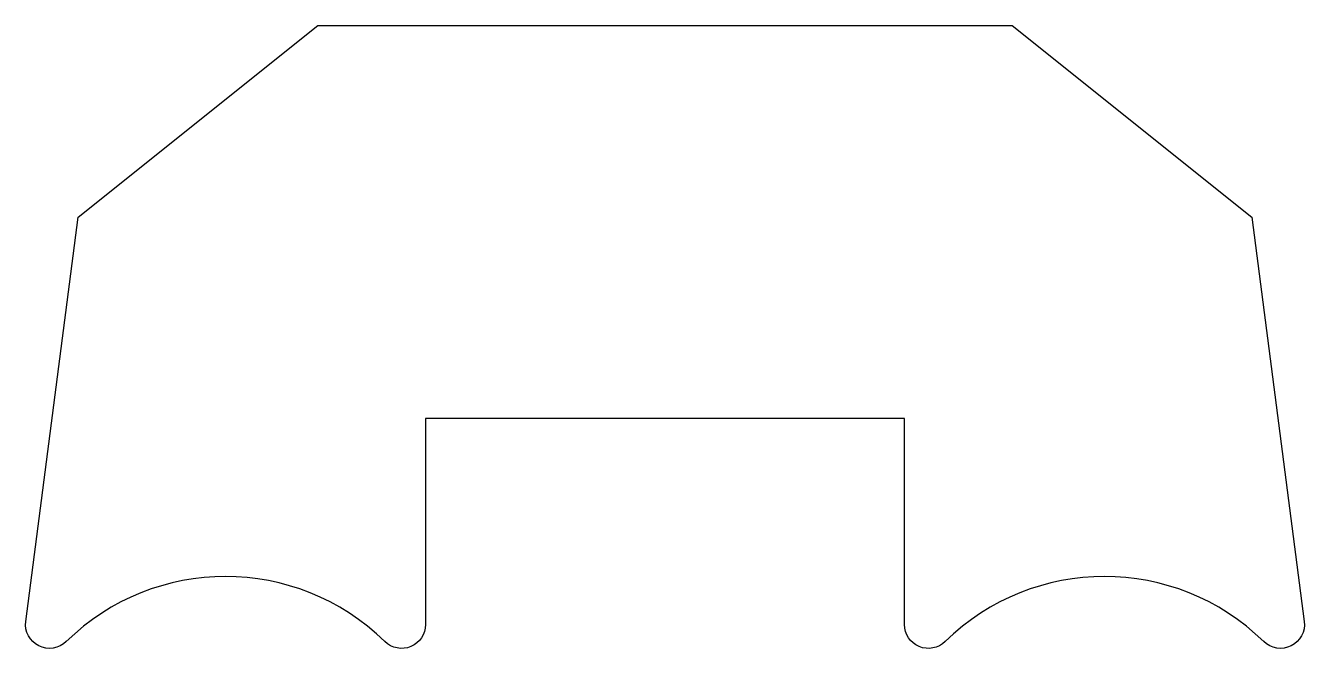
# Model space of a CAD drawing. Extents: x 167.9 to 194.6, y 226.4 to 239.4.
import ezdxf

# ---------------------------------------------------------------- set-up
doc = ezdxf.new("R2010")
doc.units = 0
doc.layers.add('ANA', color=220, linetype='CONTINUOUS')

msp = doc.modelspace()

# ---------------------------------------------------------------- linework, layer by layer
at = {"layer": 'ANA', "color": 7}
msp.add_lwpolyline([(175.446, 226.514, 0.408163), (168.795, 226.514, -0.712034), (167.95, 226.936), (169.046, 235.371), (174.046, 239.371), (181.296, 239.371), (188.546, 239.371), (193.546, 235.371), (194.641, 226.936, -0.712034), (193.796, 226.514, 0.408163), (187.145, 226.514, -0.664442), (186.296, 226.871), (186.296, 231.171), (181.296, 231.171), (176.296, 231.171), (176.296, 226.871, -0.664442)], format="xyb", close=True, dxfattribs=at)

doc.saveas('drawing.dxf')
